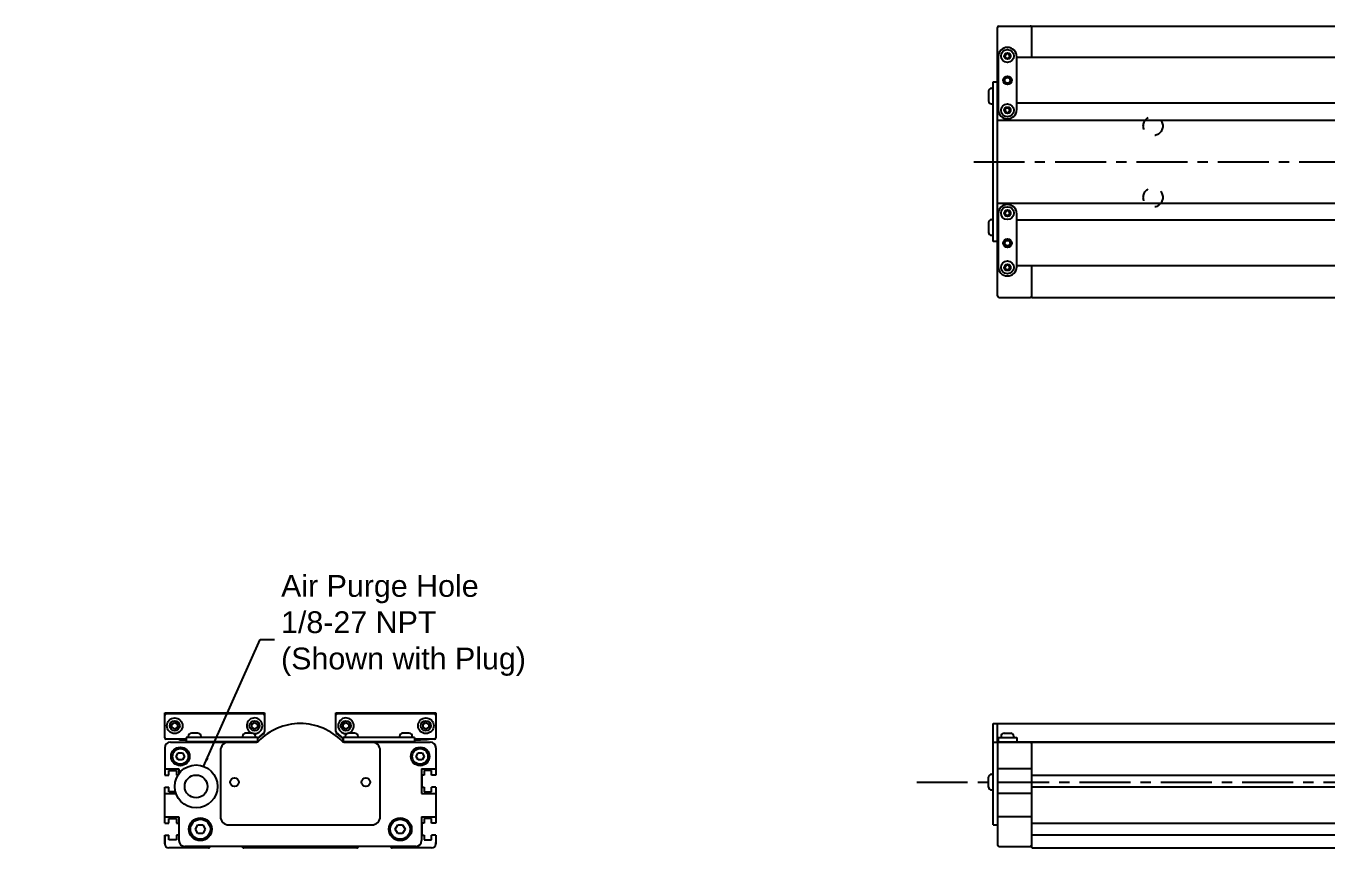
# Model space of a CAD drawing. Extents: x -0.5 to 41.4, y 2.1 to 24.3.
# Drawn here: x -0.54 to 17.4, y 12.93 to 24.26 of the extents above; entities that cross this region are included whole.
import ezdxf

# ---------------------------------------------------------------- set-up
doc = ezdxf.new("R2010")
doc.units = 0
doc.header["$LTSCALE"] = 1.87
doc.header["$MEASUREMENT"] = 0
doc.linetypes.add('CENTER', pattern=[0.6, 0.375, -0.075, 0.075, -0.075])
doc.linetypes.add('HIDDEN', pattern=[0.2, 0.1, -0.1])
doc.layers.get('0').update_dxf_attribs({"linetype": 'CONTINUOUS'})
doc.dimstyles.get("Standard").update_dxf_attribs({"dimtxt": 0.18, "dimasz": 0.18, "dimexe": 0.18, "dimexo": 0.0625, "dimgap": 0.09, "dimtad": 0, "dimtih": 1, "dimtoh": 1, "dimdec": 4, "dimzin": 0, "dimtxsty": 'STANDARD', "dimcen": 0.09, "dimazin": 3, "dimtfac": 1, "dimtdec": 4, "dimtofl": 0, "dimtmove": 0, "dimatfit": 3, "dimtolj": 1, "dimtzin": 0})

msp = doc.modelspace()

# ---------------------------------------------------------------- linework, layer by layer
for p, q in [((12.86, 20.538), (12.86, 24.238)), ((12.88, 24.258), (13.313, 24.258)), ((13.333, 23.825), (13.333, 24.258)), ((13.333, 24.258), (30.458, 24.258)), ((12.981, 23.874), (12.964, 23.845)), ((13.015, 23.874), (12.981, 23.874)), ((12.998, 23.963), (12.998, 23.963)), ((13.032, 23.845), (13.015, 23.874)), ((12.86, 23.705), (12.87, 23.71)), ((12.87, 23.835), (12.87, 23.107)), ((12.964, 23.845), (12.981, 23.815)), ((12.981, 23.815), (13.015, 23.815)), ((13.015, 23.815), (13.032, 23.845)), ((13.126, 23.107), (13.126, 23.835)), ((18.529, 23.825), (13.126, 23.825)), ((12.736, 23.363), (12.736, 23.225)), ((12.778, 23.402), (12.801, 23.402)), ((12.801, 21.286), (12.801, 23.49)), ((12.801, 23.49), (12.86, 23.49)), ((12.778, 23.185), (12.801, 23.185)), ((12.87, 23.311), (12.86, 23.316)), ((12.865, 23.313), (12.86, 23.313)), ((12.87, 23.195), (12.86, 23.195)), ((18.529, 23.195), (13.126, 23.195)), ((12.981, 23.126), (12.964, 23.097)), ((12.964, 23.097), (12.981, 23.067)), ((13.015, 23.126), (12.981, 23.126)), ((12.981, 23.067), (13.015, 23.067)), ((12.998, 22.979), (12.998, 22.979)), ((13.032, 23.097), (13.015, 23.126)), ((13.015, 23.067), (13.032, 23.097)), ((12.86, 22.961), (18.464, 22.961)), ((12.86, 21.815), (18.464, 21.815)), ((12.998, 21.798), (12.998, 21.798)), ((12.736, 21.551), (12.736, 21.414)), ((12.778, 21.591), (12.801, 21.591)), ((12.87, 21.581), (12.86, 21.581)), ((12.87, 21.67), (12.87, 20.941)), ((12.981, 21.709), (12.964, 21.679)), ((12.964, 21.679), (12.981, 21.65)), ((13.015, 21.709), (12.981, 21.709)), ((12.981, 21.65), (13.015, 21.65)), ((13.032, 21.679), (13.015, 21.709)), ((13.015, 21.65), (13.032, 21.679)), ((13.126, 20.941), (13.126, 21.67)), ((18.529, 21.581), (13.126, 21.581)), ((12.778, 21.374), (12.801, 21.374)), ((12.86, 21.461), (12.87, 21.466)), ((12.865, 21.463), (12.86, 21.463)), ((12.86, 21.286), (12.801, 21.286)), ((12.87, 21.066), (12.86, 21.071)), ((12.981, 20.961), (12.964, 20.931)), ((12.964, 20.931), (12.981, 20.902)), ((13.015, 20.961), (12.981, 20.961)), ((12.981, 20.902), (13.015, 20.902)), ((12.998, 20.813), (12.998, 20.813)), ((13.032, 20.931), (13.015, 20.961)), ((13.015, 20.902), (13.032, 20.931)), ((18.529, 20.951), (13.126, 20.951)), ((13.333, 20.518), (13.333, 20.951)), ((12.88, 20.518), (13.313, 20.518)), ((13.333, 20.518), (30.458, 20.518)), ((1.375, 14.791), (2.753, 14.791)), ((1.375, 14.446), (1.375, 14.791)), ((1.395, 14.781), (2.733, 14.781)), ((2.753, 14.791), (2.753, 14.534)), ((3.737, 14.791), (5.115, 14.791)), ((3.737, 14.534), (3.737, 14.791)), ((3.757, 14.781), (5.095, 14.781)), ((5.115, 14.791), (5.115, 14.446)), ((1.473, 14.636), (1.513, 14.659)), ((1.473, 14.591), (1.473, 14.636)), ((1.513, 14.568), (1.473, 14.591)), ((1.513, 14.659), (1.552, 14.636)), ((1.552, 14.591), (1.513, 14.568)), ((1.552, 14.636), (1.552, 14.591)), ((2.576, 14.636), (2.615, 14.659)), ((2.576, 14.591), (2.576, 14.636)), ((2.615, 14.568), (2.576, 14.591)), ((2.615, 14.659), (2.654, 14.636)), ((2.654, 14.591), (2.615, 14.568)), ((2.654, 14.636), (2.654, 14.591)), ((3.835, 14.636), (3.875, 14.659)), ((3.835, 14.591), (3.835, 14.636)), ((3.875, 14.568), (3.835, 14.591)), ((3.875, 14.659), (3.914, 14.636)), ((3.914, 14.591), (3.875, 14.568)), ((3.914, 14.636), (3.914, 14.591)), ((4.938, 14.636), (4.977, 14.659)), ((4.938, 14.591), (4.938, 14.636)), ((4.977, 14.568), (4.938, 14.591)), ((4.977, 14.659), (5.017, 14.636)), ((5.017, 14.591), (4.977, 14.568)), ((5.017, 14.636), (5.017, 14.591)), ((12.801, 13.245), (12.801, 14.643)), ((12.801, 14.643), (18.464, 14.643)), ((12.86, 14.375), (12.86, 14.643)), ((1.67, 14.426), (1.395, 14.426)), ((1.454, 14.387), (2.639, 14.387)), ((1.572, 14.426), (1.572, 14.417)), ((1.586, 14.417), (1.572, 14.417)), ((1.586, 14.426), (1.586, 14.412)), ((1.67, 14.412), (1.586, 14.412)), ((2.654, 14.451), (1.67, 14.451)), ((1.67, 14.451), (1.67, 14.392)), ((2.653, 14.392), (1.67, 14.392)), ((1.7, 14.467), (1.7, 14.451)), ((1.739, 14.392), (1.739, 14.387)), ((1.833, 14.51), (1.743, 14.51)), ((1.837, 14.392), (1.837, 14.387)), ((1.877, 14.467), (1.877, 14.451)), ((1.928, 14.387), (1.928, 14.392)), ((2.317, 14.387), (2.317, 14.392)), ((2.438, 14.387), (2.438, 14.392)), ((2.448, 14.467), (2.448, 14.451)), ((2.487, 14.392), (2.487, 14.387)), ((2.582, 14.51), (2.491, 14.51)), ((2.585, 14.392), (2.585, 14.387)), ((2.625, 14.467), (2.625, 14.451)), ((2.746, 14.519), (2.654, 14.442)), ((2.654, 14.451), (2.654, 14.393)), ((2.659, 14.412), (2.654, 14.412)), ((2.656, 14.444), (2.656, 14.412)), ((2.658, 14.436), (2.739, 14.503)), ((2.659, 14.412), (2.659, 14.436)), ((3.835, 14.442), (3.744, 14.519)), ((3.751, 14.503), (3.83, 14.437)), ((3.83, 14.446), (3.83, 14.412)), ((3.83, 14.412), (3.835, 14.412)), ((4.82, 14.451), (3.835, 14.451)), ((3.835, 14.451), (3.835, 14.393)), ((4.82, 14.392), (3.837, 14.392)), ((3.851, 14.387), (5.036, 14.387)), ((3.865, 14.467), (3.865, 14.451)), ((3.904, 14.392), (3.904, 14.387)), ((3.999, 14.51), (3.908, 14.51)), ((4.003, 14.392), (4.003, 14.387)), ((4.042, 14.467), (4.042, 14.451)), ((4.052, 14.387), (4.052, 14.392)), ((4.172, 14.387), (4.172, 14.392)), ((4.562, 14.387), (4.562, 14.392)), ((4.613, 14.467), (4.613, 14.451)), ((4.652, 14.392), (4.652, 14.387)), ((4.747, 14.51), (4.656, 14.51)), ((4.751, 14.392), (4.751, 14.387)), ((4.79, 14.467), (4.79, 14.451)), ((4.82, 14.451), (4.82, 14.392)), ((5.095, 14.426), (4.82, 14.426)), ((4.904, 14.412), (4.82, 14.412)), ((4.9, 14.426), (4.9, 14.412)), ((4.904, 14.412), (4.904, 14.418)), ((4.918, 14.419), (4.918, 14.417)), ((5.011, 14.423), (5.002, 14.422)), ((12.801, 14.387), (31.422, 14.387)), ((12.86, 14.392), (18.897, 14.392)), ((12.86, 14.367), (12.86, 12.97)), ((12.87, 14.451), (12.87, 14.392)), ((12.87, 14.451), (13.126, 14.451)), ((12.91, 14.467), (12.91, 14.451)), ((12.949, 14.392), (12.949, 14.387)), ((12.953, 14.51), (13.043, 14.51)), ((13.047, 14.392), (13.047, 14.387)), ((13.087, 14.467), (13.087, 14.451)), ((13.097, 14.387), (13.097, 14.392)), ((13.126, 14.451), (13.126, 14.392)), ((13.333, 12.928), (13.333, 14.387)), ((1.375, 14.308), (1.375, 13.933)), ((1.535, 14.19), (1.563, 14.239)), ((1.563, 14.141), (1.535, 14.19)), ((1.563, 14.239), (1.62, 14.239)), ((1.62, 14.239), (1.648, 14.19)), ((1.648, 14.19), (1.62, 14.141)), ((4.842, 14.19), (4.87, 14.239)), ((4.87, 14.141), (4.842, 14.19)), ((4.87, 14.239), (4.927, 14.239)), ((4.927, 14.239), (4.955, 14.19)), ((4.955, 14.19), (4.927, 14.141)), ((5.115, 14.308), (5.115, 13.933)), ((1.375, 14.021), (1.572, 14.021)), ((1.62, 14.141), (1.563, 14.141)), ((1.572, 14.021), (1.572, 13.954)), ((4.927, 14.141), (4.87, 14.141)), ((4.918, 14.021), (4.918, 13.678)), ((4.918, 14.021), (5.115, 14.021)), ((13.333, 14.021), (12.86, 14.021)), ((12.736, 13.767), (12.736, 13.905)), ((12.778, 13.944), (12.801, 13.944)), ((13.333, 13.932), (30.458, 13.932)), ((1.375, 13.27), (1.375, 13.768)), ((1.375, 13.678), (1.53, 13.678)), ((4.918, 13.678), (5.115, 13.678)), ((5.115, 13.768), (5.115, 13.27)), ((12.778, 13.728), (12.801, 13.728)), ((13.333, 13.678), (12.86, 13.678)), ((30.458, 13.767), (13.333, 13.767)), ((1.375, 13.359), (1.572, 13.359)), ((1.572, 13.359), (1.572, 13.029)), ((4.918, 13.359), (5.115, 13.359)), ((4.918, 13.359), (4.918, 13.029)), ((13.333, 13.359), (12.86, 13.359)), ((1.375, 12.987), (1.375, 13.105)), ((1.375, 13.105), (1.375, 12.987)), ((1.799, 13.186), (1.833, 13.245)), ((1.833, 13.127), (1.799, 13.186)), ((1.833, 13.245), (1.901, 13.245)), ((1.901, 13.127), (1.833, 13.127)), ((1.901, 13.245), (1.935, 13.186)), ((1.935, 13.186), (1.901, 13.127)), ((4.555, 13.186), (4.589, 13.245)), ((4.589, 13.127), (4.555, 13.186)), ((4.589, 13.245), (4.657, 13.245)), ((4.657, 13.127), (4.589, 13.127)), ((4.657, 13.245), (4.691, 13.186)), ((4.691, 13.186), (4.657, 13.127)), ((5.115, 13.105), (5.115, 12.987)), ((12.801, 13.245), (12.86, 13.245)), ((13.333, 13.271), (30.458, 13.271)), ((30.458, 13.105), (13.333, 13.105)), ((1.375, 12.987), (1.375, 13.002)), ((1.375, 12.987), (1.375, 13.002)), ((1.977, 12.928), (1.434, 12.928)), ((4.839, 12.95), (1.651, 12.95)), ((1.991, 12.934), (2.007, 12.95)), ((2.436, 12.95), (2.452, 12.934)), ((4.024, 12.928), (2.466, 12.928)), ((4.038, 12.934), (4.054, 12.95)), ((4.483, 12.95), (4.499, 12.934)), ((5.056, 12.928), (4.513, 12.928)), ((5.115, 12.987), (5.115, 13.002)), ((12.88, 12.95), (13.313, 12.95)), ((13.333, 12.928), (30.458, 12.928))]:
    msp.add_line(p, q)
at = {"color": 2, "linetype": 'CENTER'}
for p, q in [((12.534, 22.388), (32.363, 22.388)), ((11.748, 13.836), (33.751, 13.836))]:
    msp.add_line(p, q, dxfattribs=at)
at = {"color": 7, "linetype": 'CONTINUOUS'}
for p, q in [((2.143, 14.269), (2.143, 13.363)), ((4.347, 13.363), (4.347, 14.269)), ((1.434, 13.933), (1.434, 13.998)), ((1.434, 13.998), (1.536, 13.998)), ((1.536, 13.998), (1.536, 13.933)), ((5.056, 13.998), (4.953, 13.998)), ((4.953, 13.998), (4.953, 13.933)), ((5.056, 13.933), (5.056, 13.998)), ((1.375, 13.933), (1.434, 13.933)), ((1.536, 13.933), (1.557, 13.933)), ((4.953, 13.933), (4.922, 13.933)), ((4.922, 13.933), (4.922, 13.768)), ((5.115, 13.933), (5.056, 13.933)), ((1.375, 13.768), (1.434, 13.768)), ((1.434, 13.703), (1.434, 13.768)), ((1.522, 13.703), (1.434, 13.703)), ((4.922, 13.768), (4.953, 13.768)), ((4.953, 13.768), (4.953, 13.703)), ((4.953, 13.703), (5.056, 13.703)), ((5.056, 13.703), (5.056, 13.768)), ((5.115, 13.768), (5.056, 13.768)), ((1.434, 13.27), (1.434, 13.335)), ((1.434, 13.335), (1.536, 13.335)), ((1.536, 13.335), (1.536, 13.27)), ((5.056, 13.335), (4.953, 13.335)), ((4.953, 13.335), (4.953, 13.27)), ((5.056, 13.27), (5.056, 13.335)), ((1.375, 13.27), (1.434, 13.27)), ((1.375, 13.105), (1.434, 13.105)), ((1.434, 13.04), (1.434, 13.105)), ((1.536, 13.27), (1.568, 13.27)), ((1.568, 13.105), (1.536, 13.105)), ((1.536, 13.105), (1.536, 13.04)), ((1.568, 13.27), (1.568, 13.105)), ((2.261, 13.245), (4.229, 13.245)), ((4.922, 13.27), (4.922, 13.105)), ((4.953, 13.27), (4.922, 13.27)), ((4.922, 13.105), (4.953, 13.105)), ((4.953, 13.105), (4.953, 13.04)), ((5.115, 13.27), (5.056, 13.27)), ((5.056, 13.04), (5.056, 13.105)), ((5.115, 13.105), (5.056, 13.105)), ((1.536, 13.04), (1.434, 13.04)), ((4.953, 13.04), (5.056, 13.04))]:
    msp.add_line(p, q, dxfattribs=at)
for points in [[(4.987, 14.426), (4.987, 14.426), (4.984, 14.425), (4.979, 14.424), (4.972, 14.423), (4.962, 14.422), (4.951, 14.421), (4.939, 14.42), (4.925, 14.419), (4.91, 14.418), (4.9, 14.418)], [(5.002, 14.422), (4.991, 14.421), (4.978, 14.42), (4.964, 14.419), (4.95, 14.418), (4.934, 14.417), (4.918, 14.417)], [(5.026, 14.426), (5.026, 14.426), (5.023, 14.425), (5.018, 14.424), (5.011, 14.423)]]:
    msp.add_lwpolyline(points)
for centre, radius in [((12.998, 23.845), 0.0886), ((12.998, 23.845), 0.0443), ((12.998, 23.51), 0.0591), ((12.998, 23.51), 0.0492), ((12.998, 23.51), 0.0374), ((12.998, 23.097), 0.0886), ((12.998, 23.097), 0.0443), ((12.998, 21.679), 0.0886), ((12.998, 21.679), 0.0443), ((12.998, 21.266), 0.0591), ((12.998, 21.266), 0.0492), ((12.998, 21.266), 0.0374), ((12.998, 20.931), 0.0886), ((12.998, 20.931), 0.0443), ((1.513, 14.613), 0.108), ((4.977, 14.613), 0.108), ((1.513, 14.613), 0.0689), ((2.615, 14.613), 0.0689), ((3.875, 14.613), 0.0689), ((4.977, 14.613), 0.0689), ((1.591, 14.19), 0.128), ((1.591, 14.19), 0.108), ((4.898, 14.19), 0.128), ((4.898, 14.19), 0.108), ((1.867, 13.186), 0.157), ((1.867, 13.186), 0.138), ((4.623, 13.186), 0.157), ((4.623, 13.186), 0.138)]:
    msp.add_circle(centre, radius)
at = {"color": 4, "linetype": 'HIDDEN'}
for centre in [(15.006, 22.88), (15.006, 21.896)]:
    msp.add_circle(centre, 0.134, dxfattribs=at)
at = {"color": 7, "linetype": 'CONTINUOUS'}
for centre, radius in [((1.808, 13.777), 0.295), ((1.808, 13.777), 0.157), ((2.339, 13.836), 0.0591), ((4.15, 13.836), 0.0591)]:
    msp.add_circle(centre, radius, dxfattribs=at)
for centre, radius, start, end in [((12.88, 24.238), 0.0197, 90, 180), ((13.313, 24.238), 0.0197, 22.5, 90), ((12.998, 23.835), 0.128, 90, 180), ((12.998, 23.835), 0.128, 0, 90), ((12.778, 23.36), 0.0414, 90, 177.2056), ((12.778, 23.227), 0.0414, 182.7944, 270), ((12.998, 23.107), 0.128, 180, 270), ((12.998, 23.107), 0.128, 270, 0), ((12.998, 21.67), 0.128, 90, 180), ((12.998, 21.67), 0.128, 0, 90), ((12.778, 21.549), 0.0414, 90, 177.2056), ((12.778, 21.416), 0.0414, 182.7944, 270), ((12.998, 20.941), 0.128, 180, 270), ((12.998, 20.941), 0.128, 270, 0), ((12.88, 20.538), 0.0197, 180, 270), ((13.313, 20.538), 0.0197, 270, 337.5), ((1.395, 14.761), 0.0197, 90, 180), ((2.615, 14.613), 0.108, 260.818, 252.033), ((2.733, 14.761), 0.0197, 0, 90), ((3.757, 14.761), 0.0197, 90, 180), ((3.875, 14.613), 0.108, 287.967, 279.182), ((5.095, 14.761), 0.0197, 0, 90), ((3.245, 13.836), 0.807, 44.2407, 135.7593), ((2.713, 14.533), 0.0394, 310, 0), ((2.733, 14.534), 0.0197, 310, 0), ((3.757, 14.534), 0.0197, 180, 230), ((3.776, 14.533), 0.0394, 180, 230), ((1.395, 14.446), 0.0197, 180, 270), ((1.454, 14.308), 0.0787, 90, 180), ((1.743, 14.467), 0.0433, 90, 180), ((1.833, 14.467), 0.0433, 0, 90), ((2.491, 14.467), 0.0433, 90, 180), ((2.582, 14.467), 0.0433, 0, 90), ((2.63, 14.446), 0.0591, 270, 315.1572), ((2.639, 14.426), 0.0394, 270, 315.7593), ((2.633, 14.466), 0.0394, 306.5672, 310), ((3.86, 14.446), 0.0591, 224.8428, 270), ((3.851, 14.426), 0.0394, 224.2407, 270), ((3.908, 14.467), 0.0433, 90, 180), ((3.999, 14.467), 0.0433, 0, 90), ((4.656, 14.467), 0.0433, 90, 180), ((4.747, 14.467), 0.0433, 0, 90), ((5.036, 14.308), 0.0787, 0, 90), ((5.095, 14.446), 0.0197, 270, 0), ((5.056, 14.315), 0.0591, 0, 43.6893), ((5.056, 14.315), 0.0591, 0, 43.6893), ((12.88, 14.367), 0.0197, 90, 180), ((12.953, 14.467), 0.0433, 90, 180), ((13.043, 14.467), 0.0433, 0, 90), ((13.313, 14.367), 0.0197, 22.5, 90), ((12.778, 13.903), 0.0414, 90, 177.2056), ((12.778, 13.769), 0.0414, 182.7944, 270), ((1.434, 12.987), 0.0591, 180, 270), ((1.651, 13.029), 0.0787, 180, 270), ((1.977, 12.948), 0.0197, 270, 315), ((2.466, 12.948), 0.0197, 225, 270), ((4.024, 12.948), 0.0197, 270, 315), ((4.513, 12.948), 0.0197, 225, 270), ((4.839, 13.029), 0.0787, 270, 0), ((5.056, 12.987), 0.0591, 270, 0), ((12.88, 12.97), 0.0197, 180, 270), ((13.313, 12.97), 0.0197, 270, 0)]:
    msp.add_arc(centre, radius, start, end)
for centre, start, end in [((2.261, 14.269), 90, 180), ((4.229, 14.269), 0, 90), ((2.261, 13.363), 180, 270), ((4.229, 13.363), 270, 0)]:
    msp.add_arc(centre, 0.118, start, end, dxfattribs=at)

# ---------------------------------------------------------------- texts
at = {"insert": (2.98, 15.995), "char_height": 0.3, "attachment_point": 4}
msp.add_mtext('{\\fArial|b0|i0|c0|p34;Air Purge Hole\\P1/8-27 NPT\\P(Shown with Plug)}', dxfattribs=at)

# ---------------------------------------------------------------- leaders
at = {"annotation_type": 0, "has_hookline": 1, "hookline_direction": 1, "text_width": 3.337}
msp.add_leader([(1.912, 14.053), (2.692, 15.803), (2.89, 15.803)], dimstyle='STANDARD', override={"dimtxt": 0.384208, "dimasz": 0.125, "dimexe": 0.612, "dimexo": 0.2125, "dimgap": 0.09, "dimtad": 0, "dimtxsty": 'STANDARD', "dimcen": 0.306, "dimtmove": 0}, dxfattribs=at)

doc.saveas('drawing.dxf')
